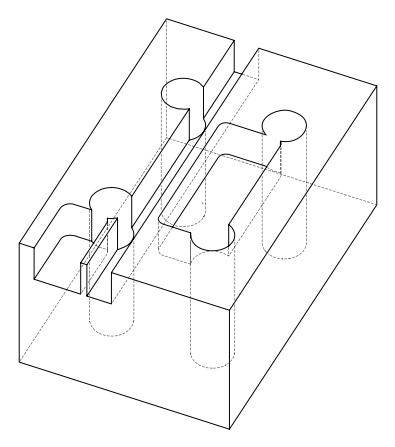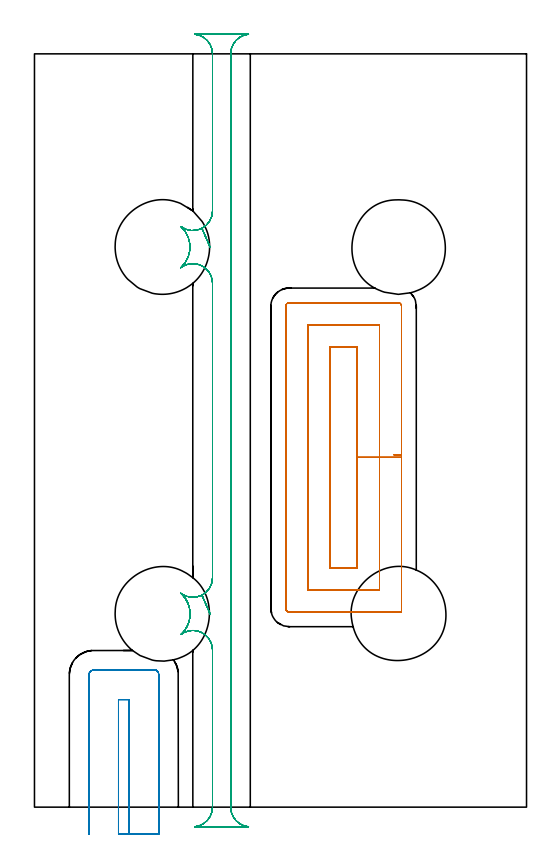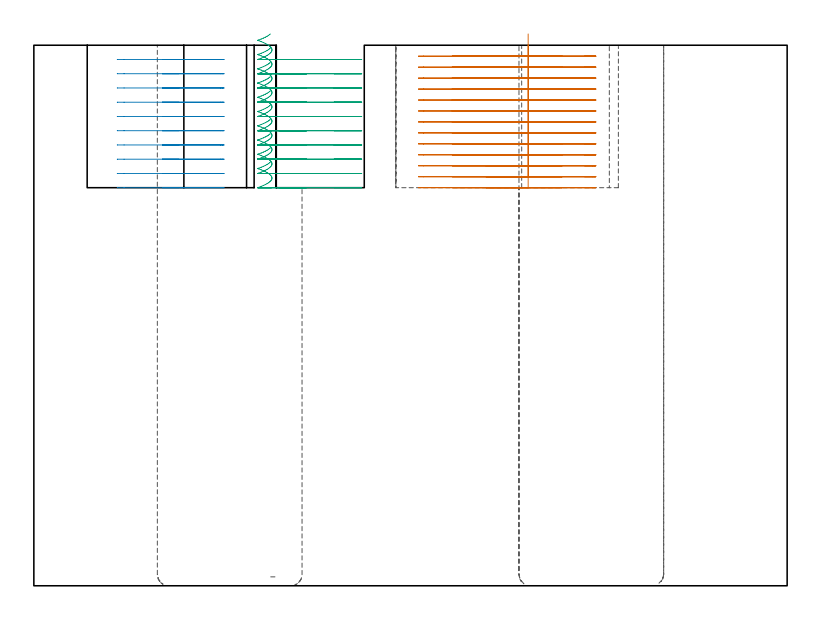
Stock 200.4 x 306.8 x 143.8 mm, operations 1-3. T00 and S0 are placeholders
(PLAN: 7 operations, 2 tool changes, 102.7 min)
(1 MILL_OPEN_POCKET | POCKET_OPEN | NXT0201_011 | Follow Part, ap 3, ae 75% | 23.22 min | 307833 mm3)
(2 MILL_OPEN_POCKET_1 | POCKET_OPEN_1 | NXT0201_012 | Follow Part, ap 4, ae 75% | 6.41 min | 105821 mm3)
(3 MILL_RECTANGULAR_SLOT | SLOT_RECTANGULAR | NXT0201_012 | Follow Part, ap 4, ae 75% | 16.51 min | 299826 mm3)
(4 MILL_THROUGH_HOLE_FROM_SOLID_MATERIAL | STEP1HOLE | NXT0201_007 | Circular | 14.15 min | 145982 mm3)
(5 MILL_THROUGH_HOLE_FROM_SOLID_MATERIAL_1 | STEP1HOLE_1 | NXT0201_007 | Circular | 14.15 min | 145925 mm3)
(6 MILL_THROUGH_HOLE_FROM_SOLID_MATERIAL_2 | STEP1HOLE_2 | NXT0201_007 | Circular | 14.15 min | 147769 mm3)
(7 MILL_THROUGH_HOLE_FROM_SOLID_MATERIAL_3 | STEP1HOLE_3 | NXT0201_007 | Circular | 14.15 min | 165929 mm3)
(TOOL NXT0201_011 | ENDMILL 12mm [2P460-1200-NA 1630] | D12 FL38 Z6)
(TOOL NXT0201_012 | ENDMILL 16mm [2P460-1600-NA 1630] | D16 FL38 Z6)
(TOOL NXT0201_007 | ENDMILL 25mm [R216.25-25050GCK54P 1620] | D25 R3 FL54 Z5)
(OP 1 MILL_OPEN_POCKET)
G17 G21 G94 G90
T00 M6
G54
G17 G0 G90 X131.5 Y120.374 S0 M3
G43 Z153.8 H1
Z146.8
G94 G1 Y142.45 Z140.885 F250.
Y187.4 F500.
X120.3
Y97.5
X131.5
Y142.45
X140.5
Y196.4
X111.3
Y88.5
X140.5
Y142.45
X149.5
Y204.
G3 X149.046 Y205.032 R1.4
G1 X148.644 Y205.4
X103.7
G3 X102.3 Y204. R1.4
G1 Y80.9
G3 X103.7 Y79.5 R1.4
G1 X149.5
Y142.45
Y143.45
X146.5 F250.
G0 X131.5 Y120.374 Z143.885
G1 Y142.45 Z137.969
Y187.4 F500.
X120.3
Y97.5
X131.5
Y142.45
X140.5
Y196.4
X111.3
Y88.5
X140.5
Y142.45
X149.5
Y204.
G3 X149.046 Y205.032 R1.4
G1 X148.644 Y205.4
X103.7
G3 X102.3 Y204. R1.4
G1 Y80.9
G3 X103.7 Y79.5 R1.4
G1 X149.5
Y142.45
Y143.45
X146.5 F250.
G0 X131.5 Y120.374 Z140.969
G1 Y142.45 Z135.054
Y187.4 F500.
X120.3
Y97.5
X131.5
Y142.45
X140.5
Y196.4
X111.3
Y88.5
X140.5
Y142.45
X149.5
Y204.
G3 X149.046 Y205.032 R1.4
G1 X148.644 Y205.4
X103.7
G3 X102.3 Y204. R1.4
G1 Y80.9
G3 X103.7 Y79.5 R1.4
G1 X149.5
Y142.45
Y143.45
X146.5 F250.
G0 X131.5 Y120.374 Z138.054
G1 Y142.45 Z132.138
Y187.4 F500.
X120.3
Y97.5
X131.5
Y142.45
X140.5
Y196.4
X111.3
Y88.5
X140.5
Y142.45
X149.5
Y204.
G3 X149.046 Y205.032 R1.4
G1 X148.644 Y205.4
X103.7
G3 X102.3 Y204. R1.4
G1 Y80.9
G3 X103.7 Y79.5 R1.4
G1 X149.5
Y142.45
Y143.45
X146.5 F250.
G0 X131.5 Y120.374 Z135.138
G1 Y142.45 Z129.223
Y187.4 F500.
X120.3
Y97.5
X131.5
Y142.45
X140.5
Y196.4
X111.3
Y88.5
X140.5
Y142.45
X149.5
Y204.
G3 X149.046 Y205.032 R1.4
G1 X148.644 Y205.4
X103.7
G3 X102.3 Y204. R1.4
G1 Y80.9
G3 X103.7 Y79.5 R1.4
G1 X149.5
Y142.45
Y143.45
X146.5 F250.
G0 X131.5 Y120.374 Z132.223
G1 Y142.45 Z126.308
Y187.4 F500.
X120.3
Y97.5
X131.5
Y142.45
X140.5
Y196.4
X111.3
Y88.5
X140.5
Y142.45
X149.5
Y204.
G3 X149.046 Y205.032 R1.4
G1 X148.644 Y205.4
X103.7
G3 X102.3 Y204. R1.4
G1 Y80.9
G3 X103.7 Y79.5 R1.4
G1 X149.5
Y142.45
Y143.45
X146.5 F250.
G0 X131.5 Y120.374 Z129.308
G1 Y142.45 Z123.392
Y187.4 F500.
X120.3
Y97.5
X131.5
Y142.45
X140.5
Y196.4
X111.3
Y88.5
X140.5
Y142.45
X149.5
Y204.
G3 X149.046 Y205.032 R1.4
G1 X148.644 Y205.4
X103.7
G3 X102.3 Y204. R1.4
G1 Y80.9
G3 X103.7 Y79.5 R1.4
G1 X149.5
Y142.45
Y143.45
X146.5 F250.
G0 X131.5 Y120.374 Z126.392
G1 Y142.45 Z120.477
Y187.4 F500.
X120.3
Y97.5
X131.5
Y142.45
X140.5
Y196.4
X111.3
Y88.5
X140.5
Y142.45
X149.5
Y204.
G3 X149.046 Y205.032 R1.4
G1 X148.644 Y205.4
X103.7
G3 X102.3 Y204. R1.4
G1 Y80.9
G3 X103.7 Y79.5 R1.4
G1 X149.5
Y142.45
Y143.45
X146.5 F250.
G0 X131.5 Y120.374 Z123.477
G1 Y142.45 Z117.562
Y187.4 F500.
X120.3
Y97.5
X131.5
Y142.45
X140.5
Y196.4
X111.3
Y88.5
X140.5
Y142.45
X149.5
Y204.
G3 X149.046 Y205.032 R1.4
G1 X148.644 Y205.4
X103.7
G3 X102.3 Y204. R1.4
G1 Y80.9
G3 X103.7 Y79.5 R1.4
G1 X149.5
Y142.45
Y143.45
X146.5 F250.
G0 X131.5 Y120.374 Z120.562
G1 Y142.45 Z114.646
Y187.4 F500.
X120.3
Y97.5
X131.5
Y142.45
X140.5
Y196.4
X111.3
Y88.5
X140.5
Y142.45
X149.5
Y204.
G3 X149.046 Y205.032 R1.4
G1 X148.644 Y205.4
X103.7
G3 X102.3 Y204. R1.4
G1 Y80.9
G3 X103.7 Y79.5 R1.4
G1 X149.5
Y142.45
Y143.45
X146.5 F250.
G0 X131.5 Y120.374 Z117.646
G1 Y142.45 Z111.731
Y187.4 F500.
X120.3
Y97.5
X131.5
Y142.45
X140.5
Y196.4
X111.3
Y88.5
X140.5
Y142.45
X149.5
Y204.
G3 X149.046 Y205.032 R1.4
G1 X148.644 Y205.4
X103.7
G3 X102.3 Y204. R1.4
G1 Y80.9
G3 X103.7 Y79.5 R1.4
G1 X149.5
Y142.45
Y143.45
X146.5 F250.
G0 X131.5 Y120.374 Z114.731
G1 Y142.45 Z108.815
Y187.4 F500.
X120.3
Y97.5
X131.5
Y142.45
X140.5
Y196.4
X111.3
Y88.5
X140.5
Y142.45
X149.5
Y204.
G3 X149.046 Y205.032 R1.4
G1 X148.644 Y205.4
X103.7
G3 X102.3 Y204. R1.4
G1 Y80.9
G3 X103.7 Y79.5 R1.4
G1 X149.5
Y142.45
Y143.45
X146.5 F250.
G0 X131.5 Y120.374 Z111.815
G1 Y142.45 Z105.9
Y187.4 F500.
X120.3
Y97.5
X131.5
Y142.45
X140.5
Y196.4
X111.3
Y88.5
X140.5
Y142.45
X149.5
Y204.
G3 X149.046 Y205.032 R1.4
G1 X148.644 Y205.4
X103.7
G3 X102.3 Y204. R1.4
G1 Y80.9
G3 X103.7 Y79.5 R1.4
G1 X149.5
Y142.45
Y143.45
X146.5 F250.
G0 Z153.8
M5
M2
(OP 2 MILL_OPEN_POCKET_1)
G17 G21 G94 G90
T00 M6
G54
G17 G0 G90 X38.6 Y-11. S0 M3
G43 Z153.8 H1
Z140.01
G94 G1 Y-8. F250.
Y43.8 F500.
X34.2
Y-8.
Y-11. F250.
X50.6
Y-8.
Y54. F500.
G3 X50.227 Y55.098 R1.8
G1 X49.686 Y55.8
X24.
G3 X22.2 Y54. R1.8
G1 Y-8.
Y-11. F250.
G0 X38.6 Z136.22
G1 Y-8.
Y43.8 F500.
X34.2
Y-8.
Y-11. F250.
X50.6
Y-8.
Y54. F500.
G3 X50.227 Y55.098 R1.8
G1 X49.686 Y55.8
X24.
G3 X22.2 Y54. R1.8
G1 Y-8.
Y-11. F250.
G0 X38.6 Z132.43
G1 Y-8.
Y43.8 F500.
X34.2
Y-8.
Y-11. F250.
X50.6
Y-8.
Y54. F500.
G3 X50.227 Y55.098 R1.8
G1 X49.686 Y55.8
X24.
G3 X22.2 Y54. R1.8
G1 Y-8.
Y-11. F250.
G0 X38.6 Z128.64
G1 Y-8.
Y43.8 F500.
X34.2
Y-8.
Y-11. F250.
X50.6
Y-8.
Y54. F500.
G3 X50.227 Y55.098 R1.8
G1 X49.686 Y55.8
X24.
G3 X22.2 Y54. R1.8
G1 Y-8.
Y-11. F250.
G0 X38.6 Z124.85
G1 Y-8.
Y43.8 F500.
X34.2
Y-8.
Y-11. F250.
X50.6
Y-8.
Y54. F500.
G3 X50.227 Y55.098 R1.8
G1 X49.686 Y55.8
X24.
G3 X22.2 Y54. R1.8
G1 Y-8.
Y-11. F250.
G0 X38.6 Z121.06
G1 Y-8.
Y43.8 F500.
X34.2
Y-8.
Y-11. F250.
X50.6
Y-8.
Y54. F500.
G3 X50.227 Y55.098 R1.8
G1 X49.686 Y55.8
X24.
G3 X22.2 Y54. R1.8
G1 Y-8.
Y-11. F250.
G0 X38.6 Z117.27
G1 Y-8.
Y43.8 F500.
X34.2
Y-8.
Y-11. F250.
X50.6
Y-8.
Y54. F500.
G3 X50.227 Y55.098 R1.8
G1 X49.686 Y55.8
X24.
G3 X22.2 Y54. R1.8
G1 Y-8.
Y-11. F250.
G0 X38.6 Z113.48
G1 Y-8.
Y43.8 F500.
X34.2
Y-8.
Y-11. F250.
X50.6
Y-8.
Y54. F500.
G3 X50.227 Y55.098 R1.8
G1 X49.686 Y55.8
X24.
G3 X22.2 Y54. R1.8
G1 Y-8.
Y-11. F250.
G0 X38.6 Z109.69
G1 Y-8.
Y43.8 F500.
X34.2
Y-8.
Y-11. F250.
X50.6
Y-8.
Y54. F500.
G3 X50.227 Y55.098 R1.8
G1 X49.686 Y55.8
X24.
G3 X22.2 Y54. R1.8
G1 Y-8.
Y-11. F250.
G0 X38.6 Z105.9
G1 Y-8.
Y43.8 F500.
X34.2
Y-8.
Y-11. F250.
X50.6
Y-8.
Y54. F500.
G3 X50.227 Y55.098 R1.8
G1 X49.686 Y55.8
X24.
G3 X22.2 Y54. R1.8
G1 Y-8.
Y-11. F250.
G0 Z153.8
M5
M2
(OP 3 MILL_RECTANGULAR_SLOT)
G17 G21 G94 G90
T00 M6
G54
G17 G0 G90 X62.902 Y81.826 S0 M3
G43 Z153.8 H1
Z146.8
G94 G1 X62.764 Y82.3 Z146.668 F250.
X62.436 Y83.155 Z146.422
X62.039 Y83.98 Z146.177
X61.577 Y84.771 Z145.932
X61.052 Y85.521 Z145.686
X60.468 Y86.227 Z145.441
X59.828 Y86.882 Z145.195
X59.578 Y87.105 Z145.105
X59.584 Y87.113 Z145.103
X59.578 Y87.105 Z145.1
X59.828 Y86.882 Z145.01
X60.468 Y86.227 Z144.765
X61.052 Y85.521 Z144.519
X61.577 Y84.771 Z144.274
X62.039 Y83.98 Z144.029
X62.436 Y83.155 Z143.783
X62.764 Y82.3 Z143.538
X63.021 Y81.421 Z143.293
X63.206 Y80.524 Z143.047
X63.318 Y79.615 Z142.802
X63.355 Y78.7 Z142.556
X63.318 Y77.785 Z142.311
X63.206 Y76.876 Z142.066
X63.021 Y75.979 Z141.82
X62.764 Y75.1 Z141.575
X62.436 Y74.245 Z141.329
X62.039 Y73.42 Z141.084
X61.577 Y72.629 Z140.839
X61.052 Y71.879 Z140.593
X60.468 Y71.173 Z140.348
X59.828 Y70.518 Z140.102
X59.578 Y70.295 Z140.013
X59.584 Y70.287 Z140.01
G2 X72.5 Y63.976 R8. F500.
G1 Y0.
G2 X65.192 Y-7.97 R8.
G1 Y-8.
X87.208
Y-7.97
G2 X79.9 Y0. R8.
G1 Y306.8
G2 X87.208 Y314.77 R8.
G1 Y314.8
X65.192
Y314.77
G2 X72.5 Y306.8 R8.
G1 Y242.824
G2 X68.2 Y235.731 R8.
G1 X71.527 Y228.1
X68.2 Y235.731
G2 X59.584 Y236.513 R8.
G1 X59.578 Y236.505
G2 X59.578 Y219.695 R11.25
G1 X59.584 Y219.687
G2 X72.5 Y213.376 R8.
G1 Y93.424
G2 X68.2 Y86.331 R8.
G1 X71.527 Y78.7
X68.2 Y86.331
G2 X59.584 Y87.113 R8.
G0 Z153.8
X62.902 Y81.826
Z143.01
G1 X62.764 Y82.3 Z142.878 F250.
X62.436 Y83.155 Z142.632
X62.039 Y83.98 Z142.387
X61.577 Y84.771 Z142.142
X61.052 Y85.521 Z141.896
X60.468 Y86.227 Z141.651
X59.828 Y86.882 Z141.405
X59.578 Y87.105 Z141.315
X59.584 Y87.113 Z141.313
X59.578 Y87.105 Z141.31
X59.828 Y86.882 Z141.22
X60.468 Y86.227 Z140.975
X61.052 Y85.521 Z140.729
X61.577 Y84.771 Z140.484
X62.039 Y83.98 Z140.239
X62.436 Y83.155 Z139.993
X62.764 Y82.3 Z139.748
X63.021 Y81.421 Z139.503
X63.206 Y80.524 Z139.257
X63.318 Y79.615 Z139.012
X63.355 Y78.7 Z138.766
X63.318 Y77.785 Z138.521
X63.206 Y76.876 Z138.276
X63.021 Y75.979 Z138.03
X62.764 Y75.1 Z137.785
X62.436 Y74.245 Z137.539
X62.039 Y73.42 Z137.294
X61.577 Y72.629 Z137.049
X61.052 Y71.879 Z136.803
X60.468 Y71.173 Z136.558
X59.828 Y70.518 Z136.312
X59.578 Y70.295 Z136.223
X59.584 Y70.287 Z136.22
G2 X72.5 Y63.976 R8. F500.
G1 Y0.
G2 X65.192 Y-7.97 R8.
G1 Y-8.
X87.208
Y-7.97
G2 X79.9 Y0. R8.
G1 Y306.8
G2 X87.208 Y314.77 R8.
G1 Y314.8
X65.192
Y314.77
G2 X72.5 Y306.8 R8.
G1 Y242.824
G2 X68.2 Y235.731 R8.
G1 X71.527 Y228.1
X68.2 Y235.731
G2 X59.584 Y236.513 R8.
G1 X59.578 Y236.505
G2 X59.578 Y219.695 R11.25
G1 X59.584 Y219.687
G2 X72.5 Y213.376 R8.
G1 Y93.424
G2 X68.2 Y86.331 R8.
G1 X71.527 Y78.7
X68.2 Y86.331
G2 X59.584 Y87.113 R8.
G0 Z153.8
X62.902 Y81.826
Z139.22
G1 X62.764 Y82.3 Z139.088 F250.
X62.436 Y83.155 Z138.842
X62.039 Y83.98 Z138.597
X61.577 Y84.771 Z138.352
X61.052 Y85.521 Z138.106
X60.468 Y86.227 Z137.861
X59.828 Y86.882 Z137.615
X59.578 Y87.105 Z137.525
X59.584 Y87.113 Z137.523
X59.578 Y87.105 Z137.52
X59.828 Y86.882 Z137.43
X60.468 Y86.227 Z137.185
X61.052 Y85.521 Z136.939
X61.577 Y84.771 Z136.694
X62.039 Y83.98 Z136.449
X62.436 Y83.155 Z136.203
X62.764 Y82.3 Z135.958
X63.021 Y81.421 Z135.713
X63.206 Y80.524 Z135.467
X63.318 Y79.615 Z135.222
X63.355 Y78.7 Z134.976
X63.318 Y77.785 Z134.731
X63.206 Y76.876 Z134.486
X63.021 Y75.979 Z134.24
X62.764 Y75.1 Z133.995
X62.436 Y74.245 Z133.749
X62.039 Y73.42 Z133.504
X61.577 Y72.629 Z133.259
X61.052 Y71.879 Z133.013
X60.468 Y71.173 Z132.768
X59.828 Y70.518 Z132.522
X59.578 Y70.295 Z132.433
X59.584 Y70.287 Z132.43
G2 X72.5 Y63.976 R8. F500.
G1 Y0.
G2 X65.192 Y-7.97 R8.
G1 Y-8.
X87.208
Y-7.97
G2 X79.9 Y0. R8.
G1 Y306.8
G2 X87.208 Y314.77 R8.
G1 Y314.8
X65.192
Y314.77
G2 X72.5 Y306.8 R8.
G1 Y242.824
G2 X68.2 Y235.731 R8.
G1 X71.527 Y228.1
X68.2 Y235.731
G2 X59.584 Y236.513 R8.
G1 X59.578 Y236.505
G2 X59.578 Y219.695 R11.25
G1 X59.584 Y219.687
G2 X72.5 Y213.376 R8.
G1 Y93.424
G2 X68.2 Y86.331 R8.
G1 X71.527 Y78.7
X68.2 Y86.331
G2 X59.584 Y87.113 R8.
G0 Z153.8
X62.902 Y81.826
Z135.43
G1 X62.764 Y82.3 Z135.298 F250.
X62.436 Y83.155 Z135.052
X62.039 Y83.98 Z134.807
X61.577 Y84.771 Z134.562
X61.052 Y85.521 Z134.316
X60.468 Y86.227 Z134.071
X59.828 Y86.882 Z133.825
X59.578 Y87.105 Z133.736
X59.584 Y87.113 Z133.733
X59.578 Y87.105 Z133.73
X59.828 Y86.882 Z133.64
X60.468 Y86.227 Z133.395
X61.052 Y85.521 Z133.149
X61.577 Y84.771 Z132.904
X62.039 Y83.98 Z132.659
X62.436 Y83.155 Z132.413
X62.764 Y82.3 Z132.168
X63.021 Y81.421 Z131.923
X63.206 Y80.524 Z131.677
X63.318 Y79.615 Z131.432
X63.355 Y78.7 Z131.186
X63.318 Y77.785 Z130.941
X63.206 Y76.876 Z130.696
X63.021 Y75.979 Z130.45
X62.764 Y75.1 Z130.205
X62.436 Y74.245 Z129.959
X62.039 Y73.42 Z129.714
X61.577 Y72.629 Z129.469
X61.052 Y71.879 Z129.223
X60.468 Y71.173 Z128.978
X59.828 Y70.518 Z128.733
X59.578 Y70.295 Z128.643
X59.584 Y70.287 Z128.64
G2 X72.5 Y63.976 R8. F500.
G1 Y0.
G2 X65.192 Y-7.97 R8.
G1 Y-8.
X87.208
Y-7.97
G2 X79.9 Y0. R8.
G1 Y306.8
G2 X87.208 Y314.77 R8.
G1 Y314.8
X65.192
Y314.77
G2 X72.5 Y306.8 R8.
G1 Y242.824
G2 X68.2 Y235.731 R8.
G1 X71.527 Y228.1
X68.2 Y235.731
G2 X59.584 Y236.513 R8.
G1 X59.578 Y236.505
G2 X59.578 Y219.695 R11.25
G1 X59.584 Y219.687
G2 X72.5 Y213.376 R8.
G1 Y93.424
G2 X68.2 Y86.331 R8.
G1 X71.527 Y78.7
X68.2 Y86.331
G2 X59.584 Y87.113 R8.
G0 Z153.8
X62.902 Y81.826
Z131.64
G1 X62.764 Y82.3 Z131.508 F250.
X62.436 Y83.155 Z131.262
X62.039 Y83.98 Z131.017
X61.577 Y84.771 Z130.772
X61.052 Y85.521 Z130.526
X60.468 Y86.227 Z130.281
X59.828 Y86.882 Z130.035
X59.578 Y87.105 Z129.946
X59.584 Y87.113 Z129.943
X59.578 Y87.105 Z129.94
X59.828 Y86.882 Z129.85
X60.468 Y86.227 Z129.605
X61.052 Y85.521 Z129.359
X61.577 Y84.771 Z129.114
X62.039 Y83.98 Z128.869
X62.436 Y83.155 Z128.623
X62.764 Y82.3 Z128.378
X63.021 Y81.421 Z128.133
X63.206 Y80.524 Z127.887
X63.318 Y79.615 Z127.642
X63.355 Y78.7 Z127.396
X63.318 Y77.785 Z127.151
X63.206 Y76.876 Z126.906
X63.021 Y75.979 Z126.66
X62.764 Y75.1 Z126.415
X62.436 Y74.245 Z126.169
X62.039 Y73.42 Z125.924
X61.577 Y72.629 Z125.679
X61.052 Y71.879 Z125.433
X60.468 Y71.173 Z125.188
X59.828 Y70.518 Z124.943
X59.578 Y70.295 Z124.853
X59.584 Y70.287 Z124.85
G2 X72.5 Y63.976 R8. F500.
G1 Y0.
G2 X65.192 Y-7.97 R8.
G1 Y-8.
X87.208
Y-7.97
G2 X79.9 Y0. R8.
G1 Y306.8
G2 X87.208 Y314.77 R8.
G1 Y314.8
X65.192
Y314.77
G2 X72.5 Y306.8 R8.
G1 Y242.824
G2 X68.2 Y235.731 R8.
G1 X71.527 Y228.1
X68.2 Y235.731
G2 X59.584 Y236.513 R8.
G1 X59.578 Y236.505
G2 X59.578 Y219.695 R11.25
G1 X59.584 Y219.687
G2 X72.5 Y213.376 R8.
G1 Y93.424
G2 X68.2 Y86.331 R8.
G1 X71.527 Y78.7
X68.2 Y86.331
G2 X59.584 Y87.113 R8.
G0 Z153.8
X62.902 Y81.826
Z127.85
G1 X62.764 Y82.3 Z127.718 F250.
X62.436 Y83.155 Z127.472
X62.039 Y83.98 Z127.227
X61.577 Y84.771 Z126.982
X61.052 Y85.521 Z126.736
X60.468 Y86.227 Z126.491
X59.828 Y86.882 Z126.245
X59.578 Y87.105 Z126.156
X59.584 Y87.113 Z126.153
X59.578 Y87.105 Z126.15
X59.828 Y86.882 Z126.06
X60.468 Y86.227 Z125.815
X61.052 Y85.521 Z125.57
X61.577 Y84.771 Z125.324
X62.039 Y83.98 Z125.079
X62.436 Y83.155 Z124.833
X62.764 Y82.3 Z124.588
X63.021 Y81.421 Z124.343
X63.206 Y80.524 Z124.097
X63.318 Y79.615 Z123.852
X63.355 Y78.7 Z123.606
X63.318 Y77.785 Z123.361
X63.206 Y76.876 Z123.116
X63.021 Y75.979 Z122.87
X62.764 Y75.1 Z122.625
X62.436 Y74.245 Z122.379
X62.039 Y73.42 Z122.134
X61.577 Y72.629 Z121.889
X61.052 Y71.879 Z121.643
X60.468 Y71.173 Z121.398
X59.828 Y70.518 Z121.153
X59.578 Y70.295 Z121.063
X59.584 Y70.287 Z121.06
G2 X72.5 Y63.976 R8. F500.
G1 Y0.
G2 X65.192 Y-7.97 R8.
G1 Y-8.
X87.208
Y-7.97
G2 X79.9 Y0. R8.
G1 Y306.8
G2 X87.208 Y314.77 R8.
G1 Y314.8
X65.192
Y314.77
G2 X72.5 Y306.8 R8.
G1 Y242.824
G2 X68.2 Y235.731 R8.
G1 X71.527 Y228.1
X68.2 Y235.731
G2 X59.584 Y236.513 R8.
G1 X59.578 Y236.505
G2 X59.578 Y219.695 R11.25
G1 X59.584 Y219.687
G2 X72.5 Y213.376 R8.
G1 Y93.424
G2 X68.2 Y86.331 R8.
G1 X71.527 Y78.7
X68.2 Y86.331
G2 X59.584 Y87.113 R8.
G0 Z153.8
X62.902 Y81.826
Z124.06
G1 X62.764 Y82.3 Z123.928 F250.
X62.436 Y83.155 Z123.682
X62.039 Y83.98 Z123.437
X61.577 Y84.771 Z123.192
X61.052 Y85.521 Z122.946
X60.468 Y86.227 Z122.701
X59.828 Y86.882 Z122.455
X59.578 Y87.105 Z122.366
X59.584 Y87.113 Z122.363
X59.578 Y87.105 Z122.36
X59.828 Y86.882 Z122.27
X60.468 Y86.227 Z122.025
X61.052 Y85.521 Z121.78
X61.577 Y84.771 Z121.534
X62.039 Y83.98 Z121.289
X62.436 Y83.155 Z121.043
X62.764 Y82.3 Z120.798
X63.021 Y81.421 Z120.553
X63.206 Y80.524 Z120.307
X63.318 Y79.615 Z120.062
X63.355 Y78.7 Z119.816
X63.318 Y77.785 Z119.571
X63.206 Y76.876 Z119.326
X63.021 Y75.979 Z119.08
X62.764 Y75.1 Z118.835
X62.436 Y74.245 Z118.589
X62.039 Y73.42 Z118.344
X61.577 Y72.629 Z118.099
X61.052 Y71.879 Z117.853
X60.468 Y71.173 Z117.608
X59.828 Y70.518 Z117.363
X59.578 Y70.295 Z117.273
X59.584 Y70.287 Z117.27
G2 X72.5 Y63.976 R8. F500.
G1 Y0.
G2 X65.192 Y-7.97 R8.
G1 Y-8.
X87.208
Y-7.97
G2 X79.9 Y0. R8.
G1 Y306.8
G2 X87.208 Y314.77 R8.
G1 Y314.8
X65.192
Y314.77
G2 X72.5 Y306.8 R8.
G1 Y242.824
G2 X68.2 Y235.731 R8.
G1 X71.527 Y228.1
X68.2 Y235.731
G2 X59.584 Y236.513 R8.
G1 X59.578 Y236.505
G2 X59.578 Y219.695 R11.25
G1 X59.584 Y219.687
G2 X72.5 Y213.376 R8.
G1 Y93.424
G2 X68.2 Y86.331 R8.
G1 X71.527 Y78.7
X68.2 Y86.331
G2 X59.584 Y87.113 R8.
G0 Z153.8
X62.902 Y81.826
Z120.27
G1 X62.764 Y82.3 Z120.138 F250.
X62.436 Y83.155 Z119.892
X62.039 Y83.98 Z119.647
X61.577 Y84.771 Z119.402
X61.052 Y85.521 Z119.156
X60.468 Y86.227 Z118.911
X59.828 Y86.882 Z118.665
X59.578 Y87.105 Z118.576
X59.584 Y87.113 Z118.573
X59.578 Y87.105 Z118.57
X59.828 Y86.882 Z118.48
X60.468 Y86.227 Z118.235
X61.052 Y85.521 Z117.99
X61.577 Y84.771 Z117.744
X62.039 Y83.98 Z117.499
X62.436 Y83.155 Z117.253
X62.764 Y82.3 Z117.008
X63.021 Y81.421 Z116.763
X63.206 Y80.524 Z116.517
X63.318 Y79.615 Z116.272
X63.355 Y78.7 Z116.026
X63.318 Y77.785 Z115.781
X63.206 Y76.876 Z115.536
X63.021 Y75.979 Z115.29
X62.764 Y75.1 Z115.045
X62.436 Y74.245 Z114.799
X62.039 Y73.42 Z114.554
X61.577 Y72.629 Z114.309
X61.052 Y71.879 Z114.063
X60.468 Y71.173 Z113.818
X59.828 Y70.518 Z113.573
X59.578 Y70.295 Z113.483
X59.584 Y70.287 Z113.48
G2 X72.5 Y63.976 R8. F500.
G1 Y0.
G2 X65.192 Y-7.97 R8.
G1 Y-8.
X87.208
Y-7.97
G2 X79.9 Y0. R8.
G1 Y306.8
G2 X87.208 Y314.77 R8.
G1 Y314.8
X65.192
Y314.77
G2 X72.5 Y306.8 R8.
G1 Y242.824
G2 X68.2 Y235.731 R8.
G1 X71.527 Y228.1
X68.2 Y235.731
G2 X59.584 Y236.513 R8.
G1 X59.578 Y236.505
G2 X59.578 Y219.695 R11.25
G1 X59.584 Y219.687
G2 X72.5 Y213.376 R8.
G1 Y93.424
G2 X68.2 Y86.331 R8.
G1 X71.527 Y78.7
X68.2 Y86.331
G2 X59.584 Y87.113 R8.
G0 Z153.8
X62.902 Y81.826
Z116.48
G1 X62.764 Y82.3 Z116.348 F250.
X62.436 Y83.155 Z116.102
X62.039 Y83.98 Z115.857
X61.577 Y84.771 Z115.612
X61.052 Y85.521 Z115.366
X60.468 Y86.227 Z115.121
X59.828 Y86.882 Z114.875
X59.578 Y87.105 Z114.786
X59.584 Y87.113 Z114.783
X59.578 Y87.105 Z114.78
X59.828 Y86.882 Z114.69
X60.468 Y86.227 Z114.445
X61.052 Y85.521 Z114.2
X61.577 Y84.771 Z113.954
X62.039 Y83.98 Z113.709
X62.436 Y83.155 Z113.463
X62.764 Y82.3 Z113.218
X63.021 Y81.421 Z112.973
X63.206 Y80.524 Z112.727
X63.318 Y79.615 Z112.482
X63.355 Y78.7 Z112.236
X63.318 Y77.785 Z111.991
X63.206 Y76.876 Z111.746
X63.021 Y75.979 Z111.5
X62.764 Y75.1 Z111.255
X62.436 Y74.245 Z111.009
X62.039 Y73.42 Z110.764
X61.577 Y72.629 Z110.519
X61.052 Y71.879 Z110.273
X60.468 Y71.173 Z110.028
X59.828 Y70.518 Z109.783
X59.578 Y70.295 Z109.693
X59.584 Y70.287 Z109.69
G2 X72.5 Y63.976 R8. F500.
G1 Y0.
G2 X65.192 Y-7.97 R8.
G1 Y-8.
X87.208
Y-7.97
G2 X79.9 Y0. R8.
G1 Y306.8
G2 X87.208 Y314.77 R8.
G1 Y314.8
X65.192
Y314.77
G2 X72.5 Y306.8 R8.
G1 Y242.824
G2 X68.2 Y235.731 R8.
G1 X71.527 Y228.1
X68.2 Y235.731
G2 X59.584 Y236.513 R8.
G1 X59.578 Y236.505
G2 X59.578 Y219.695 R11.25
G1 X59.584 Y219.687
G2 X72.5 Y213.376 R8.
G1 Y93.424
G2 X68.2 Y86.331 R8.
G1 X71.527 Y78.7
X68.2 Y86.331
G2 X59.584 Y87.113 R8.
G0 Z153.8
X62.902 Y81.826
Z112.69
G1 X62.764 Y82.3 Z112.558 F250.
X62.436 Y83.155 Z112.312
X62.039 Y83.98 Z112.067
X61.577 Y84.771 Z111.822
X61.052 Y85.521 Z111.576
X60.468 Y86.227 Z111.331
X59.828 Y86.882 Z111.085
X59.578 Y87.105 Z110.996
X59.584 Y87.113 Z110.993
X59.578 Y87.105 Z110.99
X59.828 Y86.882 Z110.9
X60.468 Y86.227 Z110.655
X61.052 Y85.521 Z110.41
X61.577 Y84.771 Z110.164
X62.039 Y83.98 Z109.919
X62.436 Y83.155 Z109.673
X62.764 Y82.3 Z109.428
X63.021 Y81.421 Z109.183
X63.206 Y80.524 Z108.937
X63.318 Y79.615 Z108.692
X63.355 Y78.7 Z108.446
X63.318 Y77.785 Z108.201
X63.206 Y76.876 Z107.956
X63.021 Y75.979 Z107.71
X62.764 Y75.1 Z107.465
X62.436 Y74.245 Z107.22
X62.039 Y73.42 Z106.974
X61.577 Y72.629 Z106.729
X61.052 Y71.879 Z106.483
X60.468 Y71.173 Z106.238
X59.828 Y70.518 Z105.993
X59.578 Y70.295 Z105.903
X59.584 Y70.287 Z105.9
G2 X72.5 Y63.976 R8. F500.
G1 Y0.
G2 X65.192 Y-7.97 R8.
G1 Y-8.
X87.208
Y-7.97
G2 X79.9 Y0. R8.
G1 Y306.8
G2 X87.208 Y314.77 R8.
G1 Y314.8
X65.192
Y314.77
G2 X72.5 Y306.8 R8.
G1 Y242.824
G2 X68.2 Y235.731 R8.
G1 X71.527 Y228.1
X68.2 Y235.731
G2 X59.584 Y236.513 R8.
G1 X59.578 Y236.505
G2 X59.578 Y219.695 R11.25
G1 X59.584 Y219.687
G2 X72.5 Y213.376 R8.
G1 Y93.424
G2 X68.2 Y86.331 R8.
G1 X71.527 Y78.7
X68.2 Y86.331
G2 X59.584 Y87.113 R8.
G0 Z153.8
M5
M2
